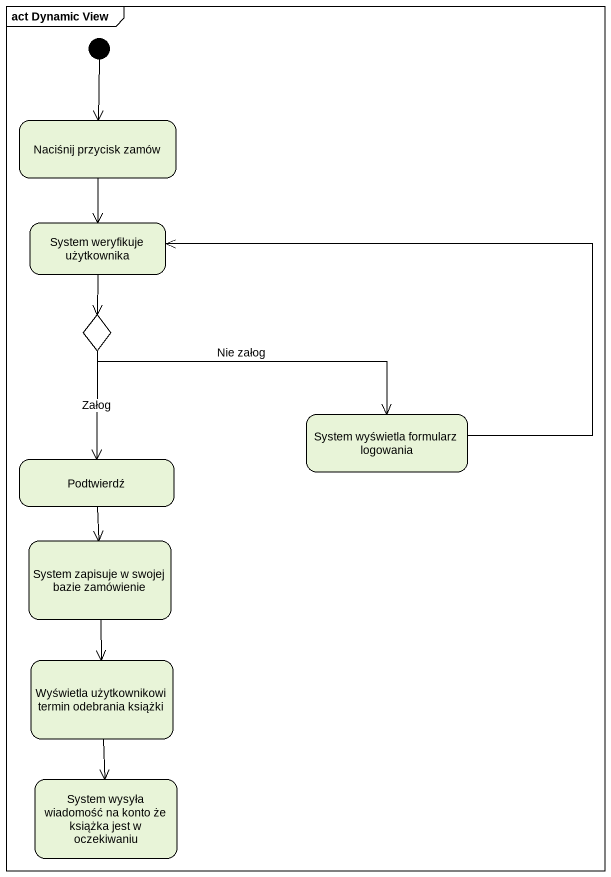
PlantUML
@startuml
mainframe act Dynamic View
hide empty description
state "Naciśnij przycisk zamów" as Naciśnij_przycisk_zamów
state "System weryfikuje użytkownika" as System_weryfikuje
state choice1 <<choice>>
state "System wyświetla formularz logowania" as System_wyświetla_formularz
state Podtwierdź
state "System zapisuje w swojej bazie zamówienie" as System_zapisuje_w_swojej
state "Wyświetla użytkownikowi termin odebrania książki" as Wyświetla_użytkownikowi
state "System wysyła wiadomość na konto że książka jest w oczekiwaniu" as System_wysyła_wiadomość_na
[*] --> Naciśnij_przycisk_zamów
Naciśnij_przycisk_zamów --> System_weryfikuje
System_weryfikuje --> choice1
choice1 -right-> System_wyświetla_formularz : Nie załog
choice1 --> Podtwierdź : Załog
System_wyświetla_formularz -up-> System_weryfikuje
Podtwierdź --> System_zapisuje_w_swojej
System_zapisuje_w_swojej --> Wyświetla_użytkownikowi
Wyświetla_użytkownikowi --> System_wysyła_wiadomość_na
@enduml
